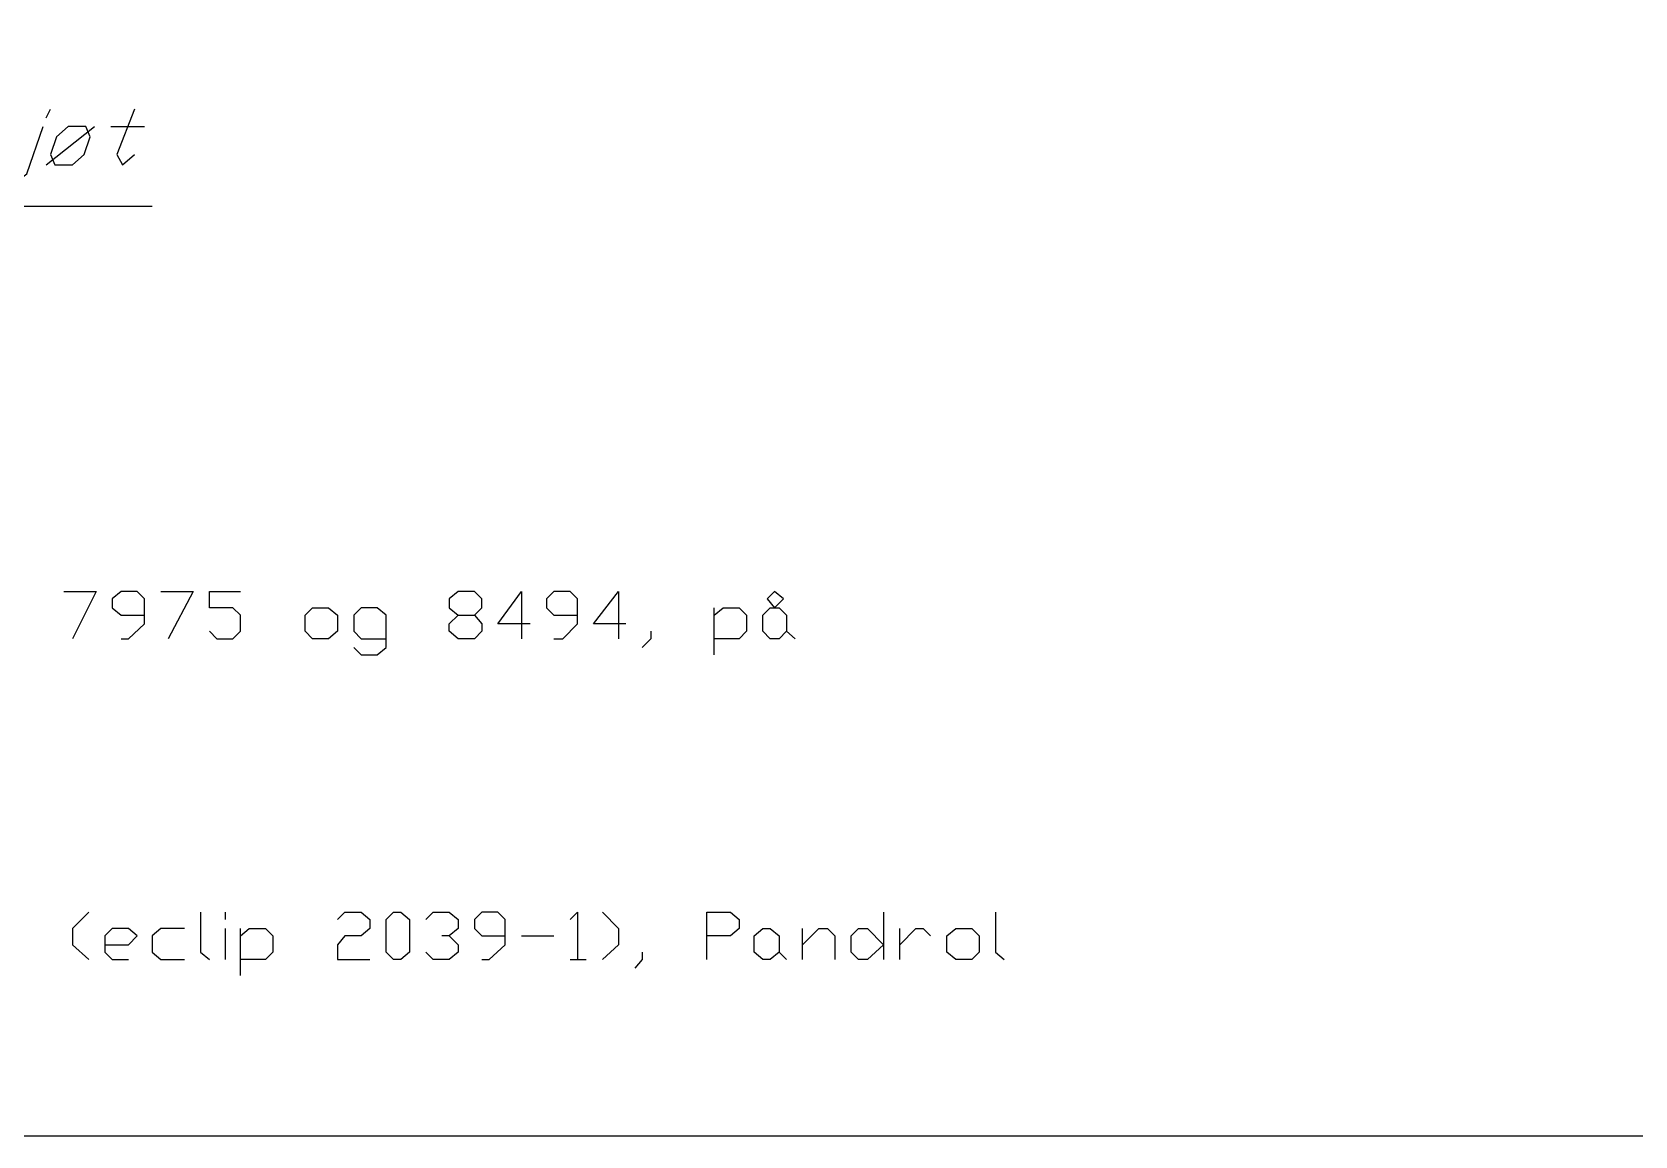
# Model space of a CAD drawing. Header units: millimetres. Extents: x -45 to 90, y -17 to 16.
# Drawn here: x 22.74 to 27.732, y -6.207 to -2.767 of the extents above; entities that cross this region are included whole.
import ezdxf

# ---------------------------------------------------------------- set-up
doc = ezdxf.new("R2010")
doc.units = ezdxf.units.MM
doc.layers.add('PDF_Geometry', color=7, linetype='Continuous')

msp = doc.modelspace()

# ---------------------------------------------------------------- linework, layer by layer
at = {"color": 5}
msp.add_arc((-0.8299, -500.0575), 498.7082, 85.235272, 89.904911, dxfattribs=at)
at = {"layer": 'PDF_Geometry', "lineweight": 25}
for points in [[(-44.1267, 7.6371), (-44.1267, -6.2069), (89.3766, -6.2069), (89.3766, 7.6371)], [(22.8106, -3.1814), (22.8656, -3.1814), (22.9023, -3.1493), (22.9206, -3.0943), (22.9068, -3.0622), (22.8518, -3.0622), (22.8152, -3.0943), (22.7968, -3.1493)], [(25.0522, -4.561), (25.0797, -4.5337), (25.0522, -4.5108), (25.0293, -4.5337)], [(23.6632, -4.6575), (23.6128, -4.6575), (23.5899, -4.6345), (23.5899, -4.5841), (23.6128, -4.561), (23.6632, -4.561), (23.6907, -4.5841), (23.6907, -4.6345)], [(23.8649, -5.6568), (23.842, -5.6339), (23.842, -5.533), (23.8649, -5.5101), (23.8878, -5.5101), (23.9153, -5.533), (23.9153, -5.6339), (23.8878, -5.6568)], [(25.0385, -5.6568), (25.0155, -5.6568), (24.988, -5.6339), (24.988, -5.5835), (25.0155, -5.5605), (25.0385, -5.5605), (25.066, -5.5835), (25.066, -5.6339)], [(25.3914, -5.611), (25.341, -5.6568), (25.3135, -5.6568), (25.2906, -5.6339), (25.2906, -5.5835), (25.3135, -5.5605), (25.341, -5.5605)], [(25.6665, -5.6568), (25.6161, -5.6568), (25.5886, -5.6339), (25.5886, -5.5835), (25.6161, -5.5605), (25.6665, -5.5605), (25.6894, -5.5835), (25.6894, -5.6339)]]:
    msp.add_lwpolyline(points, close=True, dxfattribs=at)
for points in [[(18.6436, -1.1873), (20.7936, -3.3097), (23.1131, -3.3097)], [(22.7831, -3.0347), (22.7968, -3.0072)], [(23.0581, -3.0072), (23.0031, -3.1493), (23.0214, -3.1814), (23.0581, -3.1493)], [(22.641, -3.2089), (22.6593, -3.2364), (22.6868, -3.2364), (22.7235, -3.2089), (22.7739, -3.0622)], [(22.7831, -3.1814), (22.9343, -3.0622)], [(22.9848, -3.0622), (23.0902, -3.0622)], [(22.8381, -4.5108), (22.9389, -4.5108), (22.8656, -4.6575)], [(23.0169, -4.6575), (23.0398, -4.6575), (23.0902, -4.6116), (23.0902, -4.5337), (23.0673, -4.5108), (23.0169, -4.5108), (22.9894, -4.5337), (22.9894, -4.561), (23.0169, -4.5841), (23.0902, -4.5841)], [(23.1406, -4.5108), (23.2415, -4.5108), (23.1636, -4.6575)], [(23.2919, -4.6345), (23.3148, -4.6575), (23.3653, -4.6575), (23.3882, -4.6345), (23.3882, -4.5841), (23.3653, -4.561), (23.2919, -4.561), (23.2919, -4.5108), (23.3882, -4.5108)], [(24.1171, -4.5841), (24.14, -4.6116), (24.14, -4.6345), (24.1171, -4.6575), (24.0666, -4.6575), (24.0391, -4.6345), (24.0391, -4.6116), (24.0666, -4.5841), (24.1171, -4.5841), (24.14, -4.561), (24.14, -4.5337), (24.1171, -4.5108), (24.0666, -4.5108), (24.0391, -4.5337), (24.0391, -4.561), (24.0666, -4.5841)], [(24.2912, -4.6116), (24.1904, -4.6116), (24.2637, -4.5108), (24.2637, -4.6575)], [(24.3646, -4.6575), (24.3921, -4.6575), (24.4379, -4.6116), (24.4379, -4.5337), (24.415, -4.5108), (24.3646, -4.5108), (24.3417, -4.5337), (24.3417, -4.561), (24.3646, -4.5841), (24.4379, -4.5841)], [(24.5892, -4.6116), (24.4884, -4.6116), (24.5663, -4.5108), (24.5663, -4.6575)], [(23.7412, -4.685), (23.7641, -4.7079), (23.8145, -4.7079), (23.842, -4.685), (23.842, -4.5841), (23.8145, -4.561), (23.7641, -4.561), (23.7412, -4.5841), (23.7412, -4.6345), (23.7641, -4.6575), (23.842, -4.6575)], [(24.8643, -4.7079), (24.8643, -4.561)], [(24.8643, -4.5841), (24.8918, -4.561), (24.9422, -4.561), (24.9651, -4.5841), (24.9651, -4.6345), (24.9422, -4.6575), (24.8643, -4.6575)], [(25.0889, -4.6345), (25.066, -4.6575), (25.0385, -4.6575), (25.0155, -4.6345), (25.0155, -4.5841), (25.0385, -4.561), (25.066, -4.561), (25.0889, -4.5841), (25.0889, -4.6345), (25.1164, -4.6575)], [(24.6671, -4.6345), (24.6671, -4.6575), (24.6396, -4.685)], [(22.916, -5.5101), (22.8656, -5.5605), (22.8656, -5.611), (22.916, -5.6568)], [(23.2644, -5.5101), (23.2644, -5.6339), (23.2919, -5.6568)], [(23.3423, -5.533), (23.3423, -5.5101)], [(23.6907, -5.533), (23.7136, -5.5101), (23.7641, -5.5101), (23.7916, -5.533), (23.7916, -5.5605), (23.7641, -5.5835), (23.7136, -5.5835), (23.6907, -5.611), (23.6907, -5.6568), (23.7916, -5.6568)], [(23.9658, -5.533), (23.9887, -5.5101), (24.0391, -5.5101), (24.0666, -5.533), (24.0666, -5.5605), (24.0391, -5.5835), (24.0162, -5.5835)], [(24.14, -5.6568), (24.1629, -5.6568), (24.2133, -5.611), (24.2133, -5.533), (24.1904, -5.5101), (24.14, -5.5101), (24.1171, -5.533), (24.1171, -5.5605), (24.14, -5.5835), (24.2133, -5.5835)], [(24.415, -5.533), (24.4379, -5.5101), (24.4379, -5.6568)], [(24.5159, -5.5101), (24.5663, -5.5605), (24.5663, -5.611), (24.5159, -5.6568)], [(24.8413, -5.6568), (24.8413, -5.5101), (24.9147, -5.5101), (24.9422, -5.533), (24.9422, -5.5605), (24.9147, -5.5835), (24.8413, -5.5835)], [(25.3914, -5.5101), (25.3914, -5.6568)], [(25.7398, -5.5101), (25.7398, -5.6339), (25.7673, -5.6568)], [(22.9664, -5.611), (23.0398, -5.611), (23.0673, -5.5835), (23.0398, -5.5605), (22.9894, -5.5605), (22.9664, -5.5835), (22.9664, -5.6339), (22.9894, -5.6568), (23.0398, -5.6568)], [(23.214, -5.5605), (23.1406, -5.5605), (23.1131, -5.5835), (23.1131, -5.6339), (23.1406, -5.6568), (23.214, -5.6568)], [(23.3423, -5.6568), (23.3423, -5.5605)], [(23.3882, -5.707), (23.3882, -5.5605)], [(23.3882, -5.5835), (23.4157, -5.5605), (23.4661, -5.5605), (23.489, -5.5835), (23.489, -5.6339), (23.4661, -5.6568), (23.3882, -5.6568)], [(24.0391, -5.5835), (24.0666, -5.611), (24.0666, -5.6339), (24.0391, -5.6568), (23.9887, -5.6568), (23.9658, -5.6339)], [(24.2637, -5.5835), (24.3646, -5.5835)], [(25.1393, -5.6568), (25.1393, -5.5605)], [(25.1393, -5.611), (25.1897, -5.5605), (25.2172, -5.5605), (25.2402, -5.5835), (25.2402, -5.6568)], [(25.4419, -5.6568), (25.4419, -5.5605)], [(25.4419, -5.611), (25.4923, -5.5605), (25.5152, -5.5605), (25.5381, -5.5835)], [(24.6396, -5.6339), (24.6396, -5.6568), (24.6167, -5.6843)], [(25.066, -5.6339), (25.0889, -5.6568)], [(24.415, -5.6568), (24.4654, -5.6568)]]:
    msp.add_lwpolyline(points, dxfattribs=at)

doc.saveas('drawing.dxf')
